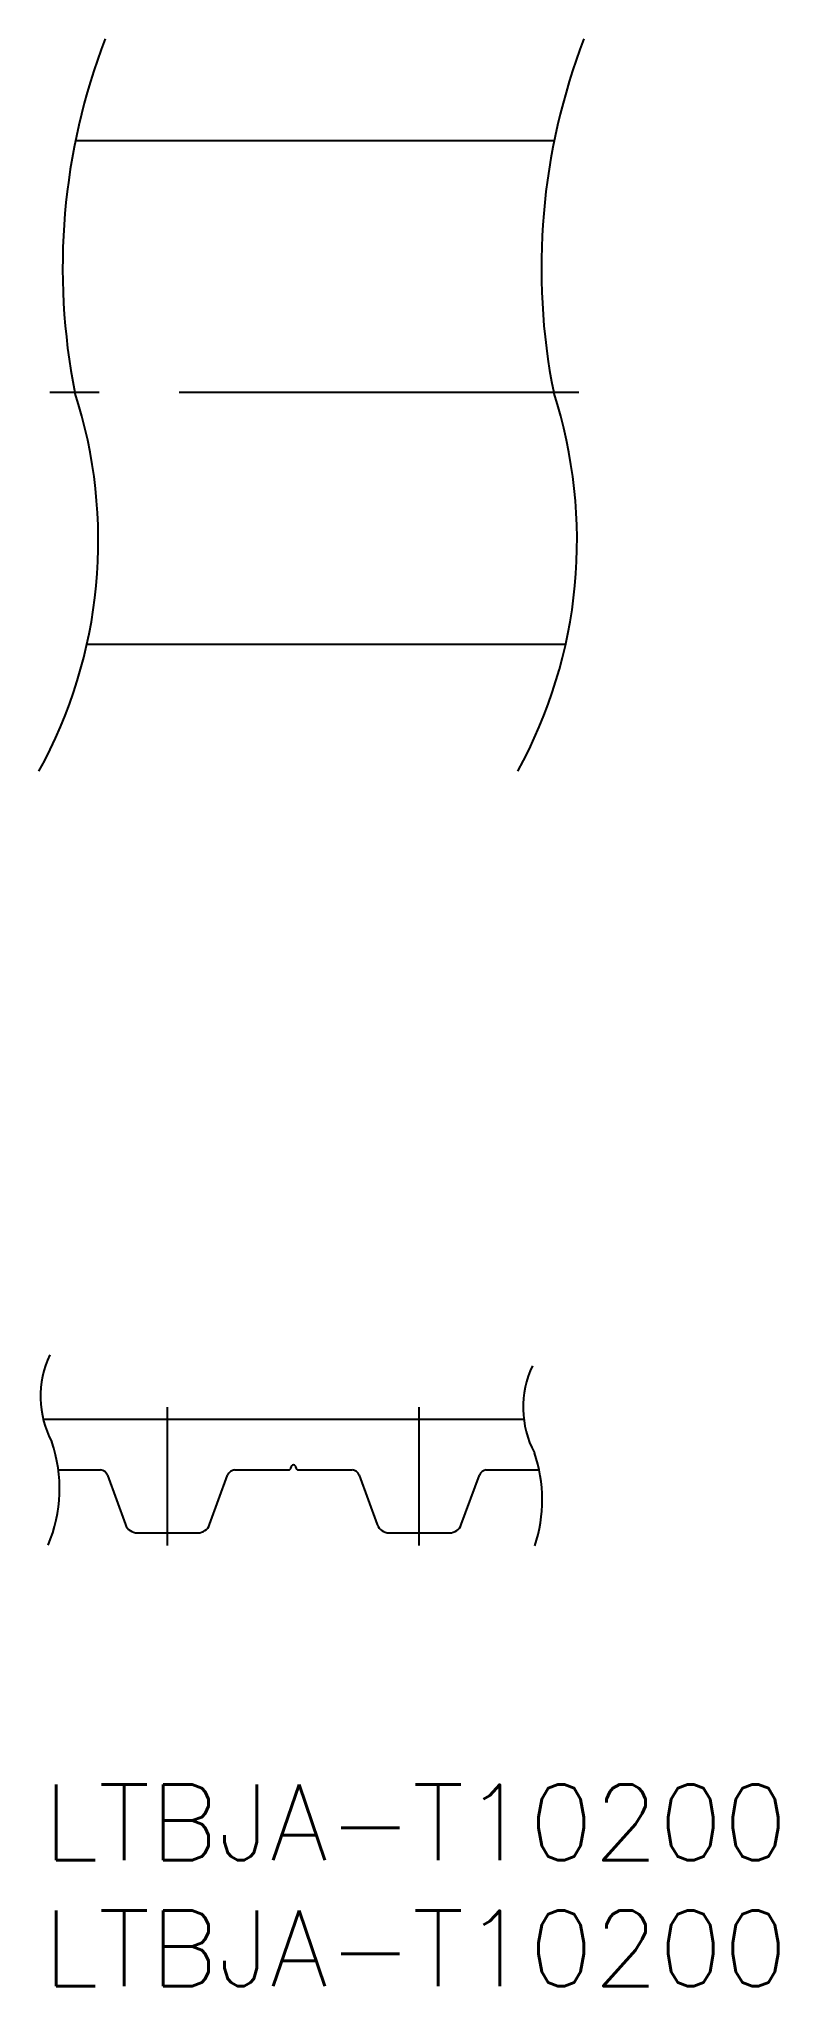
# Model space of a CAD drawing. Extents: x -0.2 to 29.2, y -8 to 69.3.
import ezdxf

# ---------------------------------------------------------------- set-up
doc = ezdxf.new("R2010")
doc.units = 0
doc.header["$LTSCALE"] = 0.5
doc.linetypes.add('CENTER', pattern=[50.8, 31.75, -6.35, 6.35, -6.35])
for name, color, linetype in [('MSM_CENTER', 1, 'CENTER'), ('MSM_CONTINUOUS', 7, 'CONTINUOUS'), ('MSM_NARROW', 5, 'CONTINUOUS'), ('MSM_PART_NUMBER', 7, 'CONTINUOUS')]:
    doc.layers.add(name, color=color, linetype=linetype)
doc.styles.get("Standard").update_dxf_attribs({"font": 'txt.shx', "height": 3, "bigfont": 'bigfont.shx'})

# ---------------------------------------------------------------- blocks, each defined once
blk = doc.blocks.new('*U9')
at = {"layer": 'MSM_PART_NUMBER'}
blk.add_text('LTBJA-T10200', height=3, dxfattribs=at).set_placement((0, -3))
blk = doc.blocks.new('*U10')
at = {"layer": 'MSM_PART_NUMBER'}
blk.add_text('LTBJA-T10200', height=3, dxfattribs=at).set_placement((0, -8))

msp = doc.modelspace()

# ---------------------------------------------------------------- linework, layer by layer
at = {"layer": 'MSM_CENTER'}
for p, q in [((21.273, 55.296), (0.255, 55.296)), ((4.934, 9.5), (4.934, 15)), ((14.934, 9.5), (14.934, 15))]:
    msp.add_line(p, q, dxfattribs=at)
at = {"layer": 'MSM_CONTINUOUS'}
for p, q in [((20.292, 65.296), (1.274, 65.296)), ((20.748, 45.296), (1.73, 45.296)), ((19.09, 14.5), (0, 14.5)), ((0.606, 12.5), (2.274, 12.5)), ((7.594, 12.5), (9.734, 12.5)), ((10.134, 12.5), (12.274, 12.5)), ((17.594, 12.5), (19.704, 12.5)), ((2.547, 12.3), (3.265, 10.329)), ((6.604, 10.329), (7.322, 12.3)), ((12.547, 12.3), (13.265, 10.329)), ((16.604, 10.329), (17.322, 12.3)), ((3.734, 10), (6.134, 10)), ((13.734, 10), (16.134, 10))]:
    msp.add_line(p, q, dxfattribs=at)
for centre, radius, start, end in [((2.23, 12.153), 0.35, 24.85682, 82.64888), ((7.639, 12.153), 0.35, 97.35112, 155.14318), ((9.734, 12.6), 0.1, 270, 0.00009), ((9.934, 12.6), 0.1, 0.0001, 180.00001), ((10.134, 12.6), 0.1, 180, 270), ((12.23, 12.153), 0.35, 24.85682, 82.64888), ((17.639, 12.153), 0.35, 97.35112, 155.14318), ((3.734, 10.5), 0.5, 200, 270), ((6.134, 10.5), 0.5, 270, 340), ((13.734, 10.5), 0.5, 200, 270), ((16.134, 10.5), 0.5, 270, 340)]:
    msp.add_arc(centre, radius, start, end, dxfattribs=at)
at = {"layer": 'MSM_NARROW'}
for centre, radius, start, end in [((26.088, 60.249), 25.322, 158.94623, 191.27883), ((45.106, 60.249), 25.322, 158.94623, 191.27883), ((-16.839, 49.426), 19.023, 331.1714, 17.97522), ((2.179, 49.426), 19.023, 331.1714, 17.97522), ((3.766, 15.416), 3.876, 154.74087, 207.72308), ((22.936, 14.987), 3.876, 154.74087, 207.72308), ((-5.073, 11.748), 5.72, 337.01073, 19.0266), ((14.026, 11.305), 5.792, 341.67917, 18.93117)]:
    msp.add_arc(centre, radius, start, end, dxfattribs=at)

# ---------------------------------------------------------------- block references
at = {"layer": 'MSM_CONTINUOUS'}
for name in ['*U9', '*U10']:
    msp.add_blockref(name, (0, 0), dxfattribs=at)

doc.saveas('drawing.dxf')
